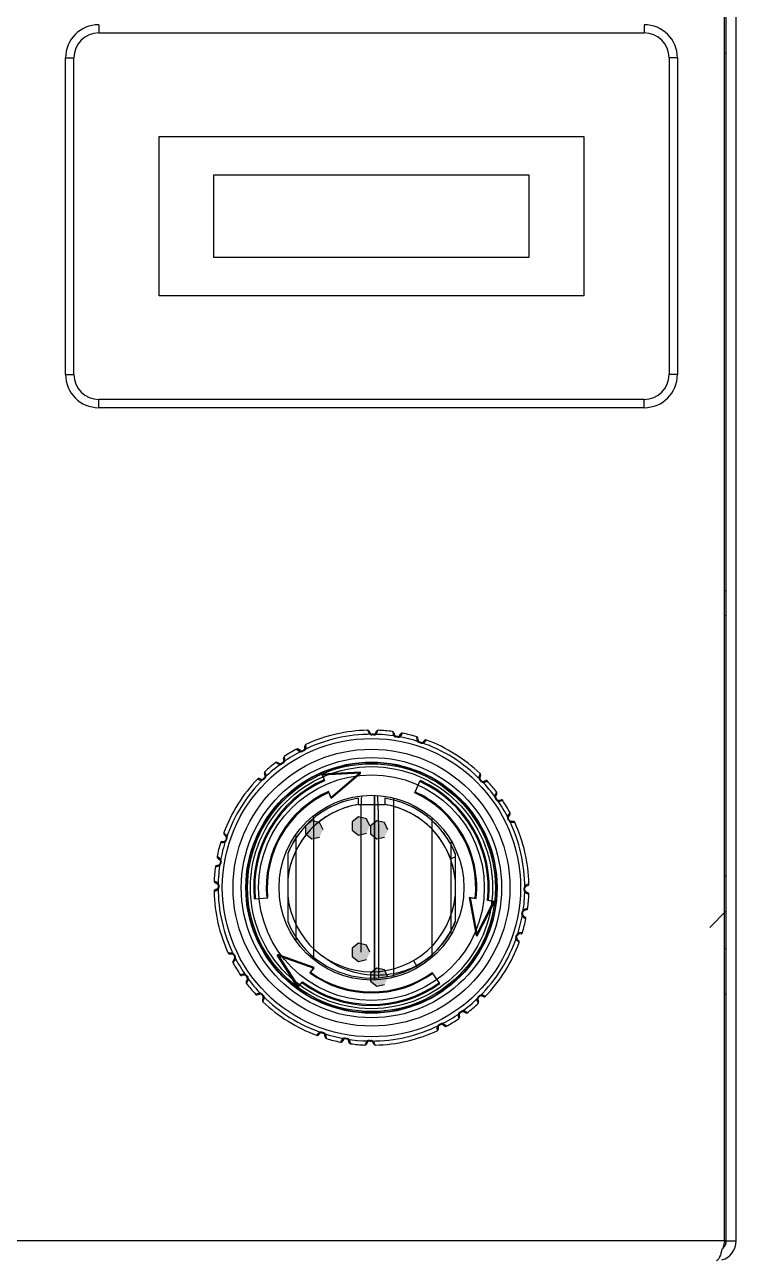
# Model space of a CAD drawing. Header units: millimetres. Extents: x 2423 to 7028, y 909 to 2460.
# Drawn here: x 5520.6 to 5606.4, y 2011.1 to 2160.2 of the extents above; entities that cross this region are included whole.
import ezdxf

# ---------------------------------------------------------------- set-up
doc = ezdxf.new("R2010")
doc.units = ezdxf.units.MM

msp = doc.modelspace()

# ---------------------------------------------------------------- hatches: boundary and pattern name
for points in [[(5562.2, 2063.53), (5561.78, 2064.4), (5560.84, 2064.62), (5560.08, 2064.01), (5560.08, 2063.04), (5560.84, 2062.44), (5561.78, 2062.65)], [(5556.55, 2063.07), (5556.13, 2063.94), (5555.19, 2064.16), (5554.43, 2063.55), (5554.43, 2062.58), (5555.19, 2061.98), (5556.13, 2062.19)], [(5564.38, 2063.07), (5563.96, 2063.94), (5563.02, 2064.16), (5562.26, 2063.55), (5562.26, 2062.58), (5563.02, 2061.98), (5563.96, 2062.19)], [(5562.2, 2048.29), (5561.78, 2049.16), (5560.84, 2049.38), (5560.08, 2048.77), (5560.08, 2047.8), (5560.84, 2047.2), (5561.78, 2047.41)], [(5564.38, 2045.29), (5563.96, 2046.16), (5563.02, 2046.38), (5562.26, 2045.77), (5562.26, 2044.8), (5563.02, 2044.2), (5563.96, 2044.41)]]:
    msp.add_hatch(color=256).paths.add_polyline_path(points)

# ---------------------------------------------------------------- linework, layer by layer
for p, q in [((5604.99, 2013.49), (5604.99, 2175.29)), ((5604.99, 2013.49), (5604.99, 2175.29)), ((5605.19, 2013.49), (5605.19, 2174.89)), ((5605.19, 2013.49), (5605.19, 2174.89)), ((5606.39, 2013.49), (5606.39, 2174.89)), ((5529.49, 2160.19), (5529.49, 2159.19)), ((5595.29, 2160.19), (5595.29, 2159.19)), ((5529.49, 2159.19), (5595.29, 2159.19)), ((5525.49, 2156.19), (5526.49, 2156.19)), ((5525.49, 2117.99), (5525.49, 2156.19)), ((5526.49, 2117.99), (5526.49, 2156.19)), ((5599.29, 2156.19), (5598.29, 2156.19)), ((5598.29, 2156.19), (5598.29, 2117.99)), ((5599.29, 2156.19), (5599.29, 2117.99)), ((5605.19, 2156.71), (5604.99, 2156.71)), ((5536.79, 2146.69), (5587.99, 2146.69)), ((5536.79, 2127.49), (5536.79, 2146.69)), ((5587.99, 2146.69), (5587.99, 2127.49)), ((5543.39, 2142.09), (5581.39, 2142.09)), ((5543.39, 2132.09), (5543.39, 2142.09)), ((5581.39, 2142.09), (5581.39, 2132.09)), ((5581.39, 2132.09), (5543.39, 2132.09)), ((5587.99, 2127.49), (5536.79, 2127.49)), ((5525.49, 2117.99), (5526.49, 2117.99)), ((5599.29, 2117.99), (5598.29, 2117.99)), ((5595.29, 2114.99), (5529.49, 2114.99)), ((5529.49, 2113.99), (5529.49, 2114.99)), ((5595.29, 2113.99), (5529.49, 2113.99)), ((5595.29, 2113.99), (5595.29, 2114.99)), ((5605.19, 2091.89), (5604.99, 2091.89)), ((5605.19, 2088.89), (5604.99, 2088.89)), ((5561.93, 2075.08), (5562.07, 2074.77)), ((5562.11, 2074.97), (5562.25, 2074.7)), ((5562.86, 2074.69), (5563, 2074.96)), ((5563.04, 2074.76), (5563.19, 2075.07)), ((5564.91, 2074.92), (5564.99, 2074.59)), ((5565.07, 2074.78), (5565.16, 2074.49)), ((5554.5, 2073.02), (5554.48, 2073.36)), ((5562.25, 2074.69), (5562.25, 2074.7)), ((5562.86, 2074.69), (5562.86, 2074.69)), ((5565.16, 2074.49), (5565.16, 2074.49)), ((5565.76, 2074.39), (5565.95, 2074.63)), ((5565.96, 2074.43), (5566.15, 2074.71)), ((5567.82, 2074.29), (5567.86, 2073.95)), ((5567.96, 2074.13), (5568.01, 2073.83)), ((5568.01, 2073.83), (5568.01, 2073.83)), ((5568.58, 2073.63), (5568.59, 2073.64)), ((5568.59, 2073.64), (5568.8, 2073.85)), ((5568.78, 2073.64), (5569.01, 2073.9)), ((5551.94, 2071.58), (5551.88, 2071.91)), ((5553.36, 2072.8), (5553.62, 2072.58)), ((5553.82, 2072.6), (5553.57, 2072.79)), ((5554.36, 2072.88), (5554.36, 2073.18)), ((5554.36, 2072.87), (5554.36, 2072.88)), ((5550.85, 2071.18), (5551.15, 2071.01)), ((5551.07, 2071.2), (5551.34, 2071.06)), ((5551.34, 2071.06), (5551.34, 2071.06)), ((5551.84, 2071.42), (5551.79, 2071.71)), ((5548.63, 2069.19), (5548.95, 2069.07)), ((5549.14, 2069.14), (5548.84, 2069.24)), ((5549.57, 2069.57), (5549.48, 2069.86)), ((5549.65, 2069.75), (5549.53, 2070.07)), ((5561.05, 2070.02), (5556.41, 2069.79)), ((5556.41, 2069.79), (5556.47, 2069.67)), ((5561.06, 2069.9), (5556.47, 2069.67)), ((5556.47, 2069.67), (5556.73, 2068.98)), ((5556.68, 2069.09), (5556.73, 2068.98)), ((5557.47, 2066.98), (5561.05, 2070.02)), ((5557.51, 2066.88), (5561.06, 2069.9)), ((5561.06, 2069.9), (5561.05, 2070.02)), ((5567.61, 2067.54), (5568.28, 2069.02)), ((5575.5, 2069.84), (5575.37, 2069.53)), ((5575.55, 2069.64), (5575.45, 2069.35)), ((5575.88, 2068.91), (5576.17, 2069)), ((5576.06, 2068.83), (5576.38, 2068.95)), ((5557.47, 2066.98), (5557.2, 2067.68)), ((5557.25, 2067.57), (5557.51, 2066.88)), ((5577.49, 2067.63), (5577.31, 2067.33)), ((5577.51, 2067.41), (5577.36, 2067.14)), ((5560.78, 2066.11), (5563.99, 2066.11)), ((5560.79, 2066.87), (5560.79, 2066.11)), ((5562.77, 2045.05), (5562.77, 2067.12)), ((5562.78, 2045.05), (5562.78, 2067.12)), ((5563.99, 2066.87), (5563.99, 2066.11)), ((5565.09, 2045.38), (5565.09, 2066.8)), ((5577.72, 2066.64), (5578.02, 2066.69)), ((5577.88, 2066.53), (5578.22, 2066.6)), ((5569.71, 2047.67), (5569.71, 2064.5)), ((5579.11, 2065.12), (5578.89, 2064.86)), ((5579.09, 2064.91), (5578.91, 2064.66)), ((5555.43, 2047.44), (5555.43, 2063.07)), ((5561.09, 2063.53), (5561.09, 2048.29)), ((5563.26, 2045.29), (5563.26, 2063.07)), ((5579.18, 2064.12), (5579.49, 2064.12)), ((5579.18, 2064.12), (5579.18, 2064.12)), ((5579.33, 2063.98), (5579.67, 2064)), ((5544.19, 2061.52), (5544.53, 2061.55)), ((5544.35, 2061.66), (5544.65, 2061.7)), ((5544.84, 2062.48), (5544.58, 2062.71)), ((5544.63, 2062.5), (5544.85, 2062.28)), ((5553.26, 2062.4), (5553.26, 2049.78)), ((5572.02, 2050.59), (5572.02, 2061.58)), ((5552.29, 2060.19), (5552.29, 2051.99)), ((5572.49, 2060.19), (5572.49, 2051.99)), ((5543.56, 2058.6), (5543.89, 2058.69)), ((5543.7, 2058.77), (5543.99, 2058.86)), ((5544.05, 2059.65), (5543.77, 2059.84)), ((5543.84, 2059.64), (5544.09, 2059.46)), ((5572.49, 2059.76), (5571.93, 2059.56)), ((5543.72, 2056.74), (5543.41, 2056.88)), ((5605.19, 2057.46), (5604.99, 2057.46)), ((5543.4, 2055.63), (5543.71, 2055.76)), ((5543.78, 2055.94), (5543.51, 2055.81)), ((5543.52, 2056.69), (5543.79, 2056.55)), ((5543.79, 2055.95), (5543.78, 2055.94)), ((5580.99, 2055.62), (5581, 2055.62)), ((5581.28, 2056.36), (5581, 2056.23)), ((5581, 2055.62), (5581.27, 2055.48)), ((5581.06, 2055.44), (5581.38, 2055.29)), ((5581.39, 2056.55), (5581.07, 2056.41)), ((5548.25, 2054.73), (5549.87, 2054.88)), ((5574.18, 2054.92), (5575.02, 2050.33)), ((5574.91, 2054.8), (5574.18, 2054.92)), ((5574.29, 2054.91), (5575.13, 2050.28)), ((5574.29, 2054.91), (5575.03, 2054.78)), ((5575.02, 2050.33), (5577.12, 2054.43)), ((5575.13, 2050.28), (5577.25, 2054.41)), ((5576.52, 2054.53), (5576.39, 2054.55)), ((5577.12, 2054.43), (5576.39, 2054.55)), ((5577.25, 2054.41), (5577.12, 2054.43)), ((5580.69, 2052.72), (5580.7, 2052.71)), ((5580.7, 2052.71), (5580.94, 2052.53)), ((5580.73, 2052.52), (5581.02, 2052.33)), ((5580.8, 2053.32), (5580.79, 2053.32)), ((5581.09, 2053.41), (5580.8, 2053.32)), ((5581.23, 2053.57), (5580.89, 2053.49)), ((5605.19, 2053.29), (5603.19, 2051.29)), ((5575.02, 2050.33), (5575.13, 2050.28)), ((5579.94, 2049.9), (5579.94, 2049.89)), ((5579.94, 2049.89), (5580.16, 2049.68)), ((5579.95, 2049.7), (5580.2, 2049.47)), ((5580.44, 2050.52), (5580.13, 2050.47)), ((5580.6, 2050.66), (5580.26, 2050.62)), ((5545.46, 2048.19), (5545.12, 2048.18)), ((5545.6, 2048.06), (5545.3, 2048.06)), ((5551, 2047.96), (5551.1, 2048.03)), ((5551, 2047.96), (5555.42, 2046.37)), ((5553.51, 2044.06), (5551, 2047.96)), ((5555.48, 2046.46), (5551.1, 2048.03)), ((5551.1, 2048.03), (5553.59, 2044.17)), ((5605.19, 2048.71), (5604.99, 2048.71)), ((5545.68, 2047.05), (5545.9, 2047.32)), ((5545.88, 2047.51), (5545.69, 2047.27)), ((5555.02, 2045.89), (5555.48, 2046.46)), ((5567.47, 2047.3), (5567.84, 2046.65)), ((5546.9, 2045.64), (5546.57, 2045.57)), ((5547.06, 2045.53), (5546.77, 2045.48)), ((5547.42, 2045.03), (5547.28, 2044.76)), ((5547.42, 2045.04), (5547.42, 2045.03)), ((5555.42, 2046.37), (5554.95, 2045.8)), ((5554.95, 2045.8), (5555.02, 2045.89)), ((5570.64, 2044.52), (5569.7, 2045.84)), ((5547.3, 2044.55), (5547.47, 2044.84)), ((5553.59, 2044.17), (5553.51, 2044.06)), ((5553.59, 2044.17), (5554.06, 2044.74)), ((5553.99, 2044.63), (5554.06, 2044.74)), ((5548.73, 2043.34), (5548.41, 2043.22)), ((5548.62, 2043.17), (5548.91, 2043.26)), ((5549.34, 2042.83), (5549.24, 2042.54)), ((5549.29, 2042.33), (5549.41, 2042.65)), ((5575.13, 2042.42), (5575.25, 2042.1)), ((5575.22, 2042.6), (5575.31, 2042.31)), ((5575.94, 2042.93), (5575.65, 2043.03)), ((5576.15, 2042.98), (5575.83, 2043.11)), ((5604.99, 2043.29), (5605.19, 2043.29)), ((5572.84, 2040.6), (5572.91, 2040.26)), ((5572.95, 2040.76), (5573, 2040.46)), ((5573.45, 2041.11), (5573.44, 2041.12)), ((5573.72, 2040.97), (5573.45, 2041.11)), ((5573.93, 2040.99), (5573.64, 2041.17)), ((5570.29, 2039.15), (5570.3, 2038.81)), ((5570.42, 2039.3), (5570.42, 2038.99)), ((5571.21, 2039.39), (5570.97, 2039.57)), ((5571.43, 2039.37), (5571.16, 2039.59)), ((5556, 2038.53), (5555.77, 2038.28)), ((5556.2, 2038.54), (5555.98, 2038.32)), ((5556.2, 2038.54), (5556.2, 2038.54)), ((5556.78, 2038.34), (5556.78, 2038.35)), ((5556.82, 2038.04), (5556.78, 2038.34)), ((5556.96, 2037.88), (5556.93, 2038.22)), ((5558.83, 2037.75), (5558.64, 2037.46)), ((5559.02, 2037.78), (5558.84, 2037.54)), ((5559.02, 2037.78), (5559.02, 2037.79)), ((5559.23, 2037.94), (5559.21, 2037.86)), ((5559.48, 2037.9), (5559.46, 2037.82)), ((5559.62, 2037.68), (5559.62, 2037.69)), ((5559.71, 2037.39), (5559.62, 2037.68)), ((5559.88, 2037.25), (5559.79, 2037.59)), ((5561.74, 2037.42), (5561.6, 2037.1)), ((5561.92, 2037.48), (5561.79, 2037.21)), ((5561.92, 2037.48), (5561.93, 2037.49)), ((5562.54, 2037.48), (5562.53, 2037.48)), ((5562.67, 2037.2), (5562.54, 2037.48)), ((5562.85, 2037.09), (5562.72, 2037.41)), ((5604.99, 2013.49), (5162.79, 2013.49)), ((5605.19, 2013.49), (5604.99, 2013.49)), ((5605.19, 2013.49), (5606.39, 2013.49))]:
    msp.add_line(p, q)
for points in [[(5562.11, 2074.97), (5562.04, 2075.05), (5561.93, 2075.08)], [(5563.19, 2075.07), (5563.08, 2075.04), (5563, 2074.96)], [(5565.07, 2074.78), (5565.01, 2074.87), (5564.91, 2074.92)], [(5554.48, 2073.36), (5554.4, 2073.29), (5554.36, 2073.18)], [(5566.15, 2074.71), (5566.03, 2074.7), (5565.95, 2074.63)], [(5567.96, 2074.13), (5567.92, 2074.23), (5567.82, 2074.29)], [(5569.01, 2073.9), (5568.9, 2073.9), (5568.8, 2073.85)], [(5553.57, 2072.79), (5553.47, 2072.82), (5553.36, 2072.8)], [(5551.07, 2071.2), (5550.96, 2071.22), (5550.85, 2071.18)], [(5548.84, 2069.24), (5548.73, 2069.25), (5548.63, 2069.19)], [(5577.51, 2067.41), (5577.53, 2067.52), (5577.49, 2067.63)], [(5562.2, 2063.53), (5561.78, 2064.4), (5560.84, 2064.62), (5560.08, 2064.01), (5560.08, 2063.04), (5560.84, 2062.44), (5561.78, 2062.65)], [(5579.09, 2064.91), (5579.13, 2065.01), (5579.11, 2065.12)], [(5556.55, 2063.07), (5556.13, 2063.94), (5555.19, 2064.16), (5554.43, 2063.55), (5554.43, 2062.58), (5555.19, 2061.98), (5556.13, 2062.19)], [(5564.38, 2063.07), (5563.96, 2063.94), (5563.02, 2064.16), (5562.26, 2063.55), (5562.26, 2062.58), (5563.02, 2061.98), (5563.96, 2062.19)], [(5579.67, 2064), (5579.59, 2064.08), (5579.49, 2064.12)], [(5544.58, 2062.71), (5544.58, 2062.6), (5544.63, 2062.5)], [(5543.77, 2059.84), (5543.78, 2059.73), (5543.84, 2059.64)], [(5543.41, 2056.88), (5543.44, 2056.77), (5543.52, 2056.69)], [(5543.51, 2055.81), (5543.43, 2055.73), (5543.4, 2055.63)], [(5581.38, 2055.29), (5581.35, 2055.4), (5581.27, 2055.48)], [(5581.02, 2052.33), (5581.01, 2052.45), (5580.94, 2052.53)], [(5581.09, 2053.41), (5581.18, 2053.47), (5581.23, 2053.57)], [(5580.2, 2049.47), (5580.21, 2049.58), (5580.16, 2049.68)], [(5580.44, 2050.52), (5580.54, 2050.56), (5580.6, 2050.66)], [(5562.2, 2048.29), (5561.78, 2049.16), (5560.84, 2049.38), (5560.08, 2048.77), (5560.08, 2047.8), (5560.84, 2047.2), (5561.78, 2047.41)], [(5545.69, 2047.27), (5545.65, 2047.16), (5545.68, 2047.05)], [(5564.38, 2045.29), (5563.96, 2046.16), (5563.02, 2046.38), (5562.26, 2045.77), (5562.26, 2044.8), (5563.02, 2044.2), (5563.96, 2044.41)], [(5547.28, 2044.76), (5547.26, 2044.65), (5547.3, 2044.55)], [(5548.41, 2043.22), (5548.5, 2043.17), (5548.62, 2043.17)], [(5549.24, 2042.54), (5549.23, 2042.43), (5549.29, 2042.33)], [(5575.25, 2042.1), (5575.31, 2042.2), (5575.31, 2042.31)], [(5575.94, 2042.93), (5576.05, 2042.93), (5576.15, 2042.98)], [(5573.72, 2040.97), (5573.83, 2040.95), (5573.93, 2040.99)], [(5571.21, 2039.39), (5571.32, 2039.35), (5571.43, 2039.37)], [(5555.77, 2038.28), (5555.88, 2038.27), (5555.98, 2038.32)], [(5556.82, 2038.04), (5556.87, 2037.94), (5556.96, 2037.88)], [(5558.64, 2037.46), (5558.75, 2037.47), (5558.84, 2037.54)], [(5559.71, 2037.39), (5559.77, 2037.3), (5559.88, 2037.25)], [(5561.6, 2037.1), (5561.71, 2037.13), (5561.79, 2037.21)], [(5562.67, 2037.2), (5562.75, 2037.12), (5562.85, 2037.09)]]:
    msp.add_lwpolyline(points)
for radius in [17.99, 16.7, 15.7, 15.15, 15.1, 14.95, 14.6, 13.61, 11.15]:
    msp.add_circle((5562.39, 2056.09), radius)
for centre, radius, start, end in [((5529.49, 2156.19), 4, 90, 180), ((5595.29, 2156.19), 4, 0, 90), ((5529.49, 2156.19), 3, 90, 180), ((5595.29, 2156.19), 3, 0, 90), ((5529.49, 2117.99), 4, 180, 270), ((5529.49, 2117.99), 3, 180, 270), ((5595.29, 2117.99), 4, 270, 0), ((5595.29, 2117.99), 3, 270, 0), ((5562.39, 2056.09), 19, 91.3935, 114.6065), ((5561.94, 2074.88), 0.2, 26.291, 91.3935), ((5563.18, 2074.87), 0.2, 87.6065, 152.709), ((5562.39, 2056.09), 19, 82.3935, 87.6065), ((5564.88, 2074.72), 0.2, 17.291, 82.3935), ((5562.39, 2056.09), 18.5, 89.8909, 116.1091), ((5554.56, 2073.18), 0.2, 114.6065, 179.709), ((5562.43, 2074.79), 0.2, 206.291, 269.8907), ((5562.39, 2056.09), 18.5, 89.1091, 89.8909), ((5562.39, 2056.09), 18.42, 89.1091, 89.8909), ((5562.68, 2074.78), 0.2, 269.1086, 332.709), ((5562.39, 2056.09), 18.5, 80.8909, 89.1091), ((5565.35, 2074.55), 0.2, 197.291, 260.8909), ((5562.39, 2056.09), 18.42, 80.1091, 80.8909), ((5562.39, 2056.09), 18.5, 80.1091, 80.8909), ((5565.6, 2074.51), 0.2, 260.1036, 323.709), ((5562.39, 2056.09), 18.5, 71.8909, 80.1091), ((5566.11, 2074.52), 0.2, 78.6065, 143.709), ((5562.39, 2056.09), 19, 73.3935, 78.6065), ((5567.77, 2074.1), 0.2, 8.291, 73.3935), ((5568.21, 2073.86), 0.2, 188.291, 251.8907), ((5562.39, 2056.09), 18.42, 71.1091, 71.8909), ((5562.39, 2056.09), 18.5, 71.1091, 71.8909), ((5568.45, 2073.78), 0.2, 251.1086, 314.709), ((5562.39, 2056.09), 18.5, 44.8909, 71.1091), ((5568.94, 2073.71), 0.2, 69.6065, 134.709), ((5562.39, 2056.09), 19, 46.3935, 69.6065), ((5562.39, 2056.09), 18.5, 116.8909, 125.1092), ((5551.99, 2071.74), 0.2, 123.6065, 188.709), ((5562.39, 2056.09), 19, 118.3935, 123.6065), ((5553.45, 2072.63), 0.2, 53.291, 118.3935), ((5553.93, 2072.77), 0.2, 233.291, 296.8909), ((5562.39, 2056.09), 18.5, 116.1091, 116.8909), ((5562.39, 2056.09), 18.42, 116.1091, 116.8909), ((5554.16, 2072.88), 0.2, 296.1087, 359.709), ((5562.39, 2056.09), 18.5, 125.8909, 134.1091), ((5562.39, 2056.09), 19, 127.3935, 132.6065), ((5550.98, 2071.02), 0.2, 62.291, 127.3935), ((5551.43, 2071.24), 0.2, 242.291, 305.8907), ((5562.39, 2056.09), 18.5, 125.1092, 125.8909), ((5562.39, 2056.09), 18.42, 125.1091, 125.8909), ((5551.64, 2071.38), 0.2, 305.1085, 8.709), ((5562.39, 2056.09), 19, 136.3935, 159.6065), ((5562.39, 2056.09), 18.5, 134.8909, 161.1091), ((5562.39, 2056.09), 14.21, 113.7276, 185.5), ((5562.39, 2056.09), 14.08, 113.7276, 185.5), ((5548.78, 2069.05), 0.2, 71.291, 136.3935), ((5549.19, 2069.34), 0.2, 251.291, 314.8907), ((5562.39, 2056.09), 18.5, 134.1091, 134.8909), ((5562.39, 2056.09), 18.42, 134.1091, 134.8909), ((5549.67, 2069.92), 0.2, 132.6065, 197.709), ((5549.38, 2069.51), 0.2, 314.1085, 17.709), ((5562.39, 2056.09), 14.08, 353.7276, 65.5), ((5562.39, 2056.09), 14.21, 353.7276, 65.5), ((5575.64, 2069.28), 0.2, 161.291, 224.8909), ((5562.39, 2056.09), 18.42, 44.1091, 44.8909), ((5575.36, 2069.7), 0.2, 341.291, 46.3935), ((5562.39, 2056.09), 18.5, 44.1092, 44.8909), ((5562.39, 2056.09), 18.5, 35.8909, 44.1092), ((5575.82, 2069.1), 0.2, 224.1085, 287.709), ((5576.23, 2068.81), 0.2, 42.6065, 107.709), ((5562.39, 2056.09), 19, 37.3935, 42.6065), ((5562.39, 2056.09), 12.7, 114.1116, 185.5), ((5562.39, 2056.09), 12.58, 114.1116, 185.5), ((5562.39, 2056.09), 12.58, 354.1117, 65.5), ((5562.39, 2056.09), 12.7, 35.5, 65.5), ((5577.33, 2067.5), 0.2, 332.291, 37.3935), ((5562.39, 2056.09), 10.9, 98.4384, 157.9133), ((5562.39, 2056.09), 10.9, 98.4365, 157.915), ((5562.39, 2056.09), 10.9, 98.4352, 157.9177), ((5562.39, 2056.09), 10.9, 98.4344, 157.9182), ((5562.39, 2056.09), 10.15, 99.0724, 174.3106), ((5562.39, 2056.09), 10.9, 22.0865, 81.56), ((5562.39, 2056.09), 10.9, 22.0836, 81.5625), ((5562.39, 2056.09), 10.9, 22.0834, 81.5644), ((5562.39, 2056.09), 10.9, 22.082, 81.5656), ((5562.39, 2056.09), 10.15, 5.6894, 80.9289), ((5562.39, 2056.09), 18.42, 35.1091, 35.8909), ((5577.54, 2067.05), 0.2, 152.291, 215.8907), ((5562.39, 2056.09), 18.5, 35.1091, 35.8909), ((5562.39, 2056.09), 18.5, 26.8909, 35.1091), ((5577.69, 2066.84), 0.2, 215.1091, 278.709), ((5578.05, 2066.49), 0.2, 33.6065, 98.709), ((5562.39, 2056.09), 19, 28.3935, 33.6065), ((5475.7, 2063.09), 79.73, 359.9816, 1.1727), ((5562.39, 2056.09), 18.42, 26.1091, 26.8909), ((5579.07, 2064.54), 0.2, 143.291, 206.8907), ((5562.39, 2056.09), 18.5, 26.1092, 26.8909), ((5578.93, 2065.03), 0.2, 323.291, 28.3935), ((5562.39, 2056.09), 12.7, 354.1117, 35.5), ((5562.39, 2056.09), 18.5, 359.8909, 26.1092), ((5579.18, 2064.32), 0.2, 206.1087, 269.709), ((5579.49, 2063.92), 0.2, 24.6065, 89.709), ((5562.39, 2056.09), 19, 1.3935, 24.6065), ((5562.39, 2056.09), 19, 163.3935, 168.6065), ((5562.39, 2056.09), 18.5, 161.8909, 170.1092), ((5544.38, 2061.46), 0.2, 98.291, 163.3935), ((5544.77, 2062.64), 0.2, 159.6065, 224.709), ((5544.62, 2061.9), 0.2, 278.291, 341.8907), ((5562.39, 2056.09), 18.5, 161.1091, 161.8909), ((5544.7, 2062.14), 0.2, 341.1086, 44.709), ((5562.39, 2056.09), 18.42, 161.1091, 161.8909), ((5562.39, 2056.09), 19, 172.3935, 177.6065), ((5543.76, 2058.58), 0.2, 107.291, 172.3935), ((5543.96, 2059.8), 0.2, 168.6065, 233.709), ((5562.39, 2056.09), 18.5, 170.8909, 179.1092), ((5543.93, 2059.05), 0.2, 287.291, 350.8909), ((5543.97, 2059.3), 0.2, 350.1084, 53.709), ((5562.39, 2056.09), 18.5, 170.1092, 170.8909), ((5562.39, 2056.09), 18.42, 170.1091, 170.8909), ((5543.61, 2056.87), 0.2, 177.6065, 242.709), ((5543.6, 2055.63), 0.2, 116.291, 181.3935), ((5562.39, 2056.09), 19, 181.3935, 204.6065), ((5543.69, 2056.12), 0.2, 296.291, 359.8909), ((5543.69, 2056.38), 0.2, 359.1086, 62.709), ((5562.39, 2056.09), 18.5, 179.1092, 179.8909), ((5562.39, 2056.09), 18.5, 179.8909, 206.1091), ((5562.39, 2056.09), 18.42, 179.1091, 179.8909), ((5562.39, 2056.09), 18.5, 350.8909, 359.1091), ((5562.39, 2056.09), 18.42, 359.1091, 359.8909), ((5581.09, 2056.05), 0.2, 116.291, 179.8907), ((5562.39, 2056.09), 18.5, 359.1091, 359.8909), ((5581.09, 2055.8), 0.2, 179.1086, 242.709), ((5581.18, 2055.3), 0.2, 357.6065, 62.709), ((5581.19, 2056.54), 0.2, 296.291, 1.3935), ((5562.39, 2056.09), 10.15, 185.6894, 354.3106), ((5562.39, 2056.09), 19, 352.3935, 357.6065), ((5562.39, 2056.09), 18.5, 341.8909, 350.1092), ((5562.39, 2056.09), 18.42, 350.1091, 350.8909), ((5580.81, 2052.87), 0.2, 170.1036, 233.709), ((5562.39, 2056.09), 18.5, 350.1092, 350.8909), ((5580.86, 2053.13), 0.2, 107.291, 170.8907), ((5580.82, 2052.37), 0.2, 348.6065, 53.709), ((5581.03, 2053.6), 0.2, 287.291, 352.3935), ((5562.39, 2056.09), 10.9, 202.0871, 337.9129), ((5562.39, 2056.09), 19, 343.3935, 348.6065), ((5562.39, 2056.09), 18.5, 314.8909, 341.1091), ((5562.39, 2056.09), 19, 316.3935, 339.6065), ((5562.39, 2056.09), 18.42, 341.1091, 341.8909), ((5580.09, 2050.03), 0.2, 161.1086, 224.709), ((5562.39, 2056.09), 18.5, 341.1091, 341.8909), ((5580.17, 2050.27), 0.2, 98.291, 161.8907), ((5580.01, 2049.54), 0.2, 339.6065, 44.709), ((5580.41, 2050.71), 0.2, 278.291, 343.3935), ((5545.3, 2048.26), 0.2, 204.6065, 269.709), ((5545.6, 2047.86), 0.2, 26.1087, 89.709), ((5562.39, 2056.09), 18.5, 206.1091, 206.8909), ((5562.39, 2056.09), 18.42, 206.1091, 206.8909), ((5545.85, 2047.15), 0.2, 143.291, 208.3935), ((5562.39, 2056.09), 19, 208.3935, 213.6065), ((5545.71, 2047.63), 0.2, 323.291, 26.8909), ((5562.39, 2056.09), 18.5, 206.8909, 215.1091), ((5546.73, 2045.68), 0.2, 213.6065, 278.709), ((5547.09, 2045.33), 0.2, 35.1091, 98.709), ((5562.39, 2056.09), 18.5, 215.1091, 215.8909), ((5562.39, 2056.09), 18.42, 215.1091, 215.8909), ((5547.24, 2045.12), 0.2, 332.291, 35.8907), ((5562.39, 2056.09), 18.5, 215.8909, 224.1091), ((5562.39, 2056.09), 12.7, 234.1116, 305.5), ((5562.39, 2056.09), 12.58, 234.1116, 305.5), ((5547.46, 2044.67), 0.2, 152.291, 217.3935), ((5562.39, 2056.09), 19, 217.3935, 222.6065), ((5562.39, 2056.09), 14.21, 233.7276, 305.5), ((5562.39, 2056.09), 14.08, 233.7276, 305.5), ((5548.56, 2043.36), 0.2, 222.6065, 287.709), ((5548.97, 2043.07), 0.2, 44.1043, 107.709), ((5562.39, 2056.09), 18.5, 224.1091, 224.8909), ((5562.39, 2056.09), 18.42, 224.1091, 224.8909), ((5549.43, 2042.47), 0.2, 161.291, 226.3935), ((5549.14, 2042.89), 0.2, 341.291, 44.8907), ((5562.39, 2056.09), 18.5, 224.8909, 251.1091), ((5562.39, 2056.09), 19, 226.3935, 249.6065), ((5562.39, 2056.09), 18.5, 305.8909, 314.1091), ((5562.39, 2056.09), 19, 307.3935, 312.6065), ((5575.41, 2042.66), 0.2, 134.1041, 197.709), ((5562.39, 2056.09), 18.42, 314.1091, 314.8909), ((5575.12, 2042.25), 0.2, 312.6065, 17.709), ((5562.39, 2056.09), 18.5, 314.1091, 314.8909), ((5575.59, 2042.84), 0.2, 71.291, 134.8907), ((5576.01, 2043.12), 0.2, 251.291, 316.3935), ((5562.39, 2056.09), 18.5, 296.8909, 305.1092), ((5573.15, 2040.79), 0.2, 125.1044, 188.709), ((5562.39, 2056.09), 18.42, 305.1091, 305.8909), ((5562.39, 2056.09), 18.5, 305.1092, 305.8909), ((5573.36, 2040.94), 0.2, 62.291, 125.8907), ((5573.81, 2041.15), 0.2, 242.291, 307.3935), ((5562.39, 2056.09), 18.5, 269.8909, 296.1091), ((5570.22, 2038.99), 0.2, 294.6065, 359.709), ((5570.62, 2039.3), 0.2, 116.1087, 179.709), ((5562.39, 2056.09), 18.42, 296.1091, 296.8909), ((5562.39, 2056.09), 18.5, 296.1091, 296.8909), ((5570.85, 2039.41), 0.2, 53.291, 116.8909), ((5571.33, 2039.55), 0.2, 233.291, 298.3935), ((5562.39, 2056.09), 19, 298.3935, 303.6065), ((5572.8, 2040.43), 0.2, 303.6065, 8.709), ((5555.84, 2038.47), 0.2, 249.6065, 314.709), ((5556.34, 2038.39), 0.2, 71.1086, 134.709), ((5562.39, 2056.09), 18.5, 251.1091, 251.8909), ((5562.39, 2056.09), 18.42, 251.1091, 251.8909), ((5556.58, 2038.31), 0.2, 8.291, 71.8907), ((5562.39, 2056.09), 18.5, 251.8909, 269.1092), ((5557.02, 2038.07), 0.2, 188.291, 253.3935), ((5562.39, 2056.09), 19, 253.3935, 258.6065), ((5558.68, 2037.66), 0.2, 258.6065, 323.709), ((5559.18, 2037.67), 0.2, 80.1036, 143.709), ((5562.39, 2056.09), 18.42, 260.1091, 260.8909), ((5559.43, 2037.62), 0.2, 17.291, 80.8907), ((5562.1, 2037.39), 0.2, 89.105, 152.709), ((5562.39, 2056.09), 18.42, 269.1091, 269.8909), ((5562.39, 2056.09), 18.5, 269.1092, 269.8909), ((5562.36, 2037.39), 0.2, 26.291, 89.8907), ((5562.39, 2056.09), 19, 271.3935, 294.6065), ((5559.9, 2037.45), 0.2, 197.291, 262.3935), ((5562.39, 2056.09), 19, 262.3935, 267.6065), ((5561.61, 2037.3), 0.2, 267.6065, 332.709), ((5562.85, 2037.29), 0.2, 206.291, 271.3935), ((5594.41, 2015.42), 10.72, 341.5589, 343.0102), ((5588.8, 2017.13), 16.58, 343.0035, 344.054), ((5603.99, 2013.49), 2.4, 286.3277, 0), ((5603.99, 2013.49), 1.2, 310.5281, 0)]:
    msp.add_arc(centre, radius, start, end)
for points, knots in [([(5562.07, 2074.77), (5562.08, 2074.72), (5562.14, 2074.64), (5562.27, 2074.54), (5562.37, 2074.51), (5562.43, 2074.51)], [0, 0, 0, 0, 0.311182, 0.652878, 1, 1, 1, 1]), ([(5562.07, 2074.77), (5562.09, 2074.77), (5562.15, 2074.77), (5562.23, 2074.74), (5562.25, 2074.7)], [0, 0, 0, 0, 0.27788, 1, 1, 1, 1]), ([(5563.04, 2074.76), (5563.03, 2074.76), (5562.96, 2074.77), (5562.88, 2074.74), (5562.86, 2074.69)], [0, 0, 0, 0, 0.27788, 1, 1, 1, 1]), ([(5562.68, 2074.51), (5562.73, 2074.51), (5562.84, 2074.53), (5562.97, 2074.63), (5563.03, 2074.71), (5563.04, 2074.76)], [0, 0, 0, 0, 0.348762, 0.69023, 1, 1, 1, 1]), ([(5564.99, 2074.59), (5565, 2074.54), (5565.05, 2074.45), (5565.15, 2074.33), (5565.26, 2074.29), (5565.31, 2074.28)], [0, 0, 0, 0, 0.311181, 0.652877, 1, 1, 1, 1]), ([(5564.99, 2074.59), (5565.01, 2074.59), (5565.08, 2074.58), (5565.15, 2074.54), (5565.16, 2074.49)], [0, 0, 0, 0, 0.27788, 1, 1, 1, 1]), ([(5565.56, 2074.24), (5565.61, 2074.23), (5565.72, 2074.23), (5565.86, 2074.31), (5565.93, 2074.39), (5565.96, 2074.43)], [0, 0, 0, 0, 0.348763, 0.690231, 1, 1, 1, 1]), ([(5565.96, 2074.43), (5565.94, 2074.43), (5565.88, 2074.45), (5565.79, 2074.43), (5565.77, 2074.39)], [0, 0, 0, 0, 0.27788, 1, 1, 1, 1]), ([(5567.86, 2073.95), (5567.86, 2073.91), (5567.89, 2073.81), (5567.97, 2073.67), (5568.07, 2073.62), (5568.12, 2073.6)], [0, 0, 0, 0, 0.311182, 0.652879, 1, 1, 1, 1]), ([(5567.86, 2073.95), (5567.87, 2073.95), (5567.94, 2073.93), (5568, 2073.88), (5568.01, 2073.83)], [0, 0, 0, 0, 0.27788, 1, 1, 1, 1]), ([(5568.36, 2073.52), (5568.41, 2073.5), (5568.52, 2073.49), (5568.67, 2073.54), (5568.75, 2073.61), (5568.78, 2073.64)], [0, 0, 0, 0, 0.348762, 0.69023, 1, 1, 1, 1]), ([(5568.78, 2073.64), (5568.77, 2073.65), (5568.7, 2073.68), (5568.62, 2073.67), (5568.59, 2073.64)], [0, 0, 0, 0, 0.27788, 1, 1, 1, 1]), ([(5553.62, 2072.58), (5553.64, 2072.6), (5553.69, 2072.63), (5553.78, 2072.63), (5553.82, 2072.6)], [0, 0, 0, 0, 0.27788, 1, 1, 1, 1]), ([(5553.62, 2072.58), (5553.66, 2072.55), (5553.75, 2072.5), (5553.9, 2072.47), (5554.01, 2072.5), (5554.06, 2072.52)], [0, 0, 0, 0, 0.31073, 0.652372, 1, 1, 1, 1]), ([(5554.29, 2072.63), (5554.33, 2072.66), (5554.42, 2072.72), (5554.49, 2072.87), (5554.5, 2072.97), (5554.5, 2073.02)], [0, 0, 0, 0, 0.348762, 0.69023, 1, 1, 1, 1]), ([(5554.5, 2073.02), (5554.48, 2073.02), (5554.42, 2072.99), (5554.36, 2072.93), (5554.36, 2072.88)], [0, 0, 0, 0, 0.27788, 1, 1, 1, 1]), ([(5551.15, 2071.01), (5551.16, 2071.02), (5551.21, 2071.06), (5551.29, 2071.08), (5551.34, 2071.06)], [0, 0, 0, 0, 0.27788, 1, 1, 1, 1]), ([(5551.15, 2071.01), (5551.19, 2070.98), (5551.29, 2070.95), (5551.45, 2070.94), (5551.55, 2070.98), (5551.59, 2071.01)], [0, 0, 0, 0, 0.311182, 0.652878, 1, 1, 1, 1]), ([(5551.8, 2071.16), (5551.84, 2071.19), (5551.92, 2071.27), (5551.96, 2071.43), (5551.96, 2071.53), (5551.94, 2071.58)], [0, 0, 0, 0, 0.348762, 0.69023, 1, 1, 1, 1]), ([(5548.95, 2069.07), (5548.96, 2069.08), (5549.01, 2069.13), (5549.08, 2069.16), (5549.13, 2069.15)], [0, 0, 0, 0, 0.27788, 1, 1, 1, 1]), ([(5549.39, 2069.14), (5549.35, 2069.1), (5549.26, 2069.04), (5549.1, 2069.02), (5549, 2069.05), (5548.95, 2069.07)], [0, 0, 0, 0, 0.344344, 0.686807, 1, 1, 1, 1]), ([(5549.57, 2069.32), (5549.61, 2069.35), (5549.67, 2069.45), (5549.69, 2069.61), (5549.67, 2069.71), (5549.65, 2069.75)], [0, 0, 0, 0, 0.348757, 0.690227, 1, 1, 1, 1]), ([(5556.41, 2069.79), (5556.44, 2069.71), (5556.49, 2069.55), (5556.6, 2069.33), (5556.65, 2069.17), (5556.68, 2069.09)], [0, 0, 0, 0, 0.333245, 0.665785, 1, 1, 1, 1]), ([(5575.37, 2069.53), (5575.35, 2069.48), (5575.33, 2069.38), (5575.35, 2069.22), (5575.41, 2069.13), (5575.44, 2069.09)], [0, 0, 0, 0, 0.311182, 0.652878, 1, 1, 1, 1]), ([(5575.62, 2068.91), (5575.66, 2068.87), (5575.75, 2068.81), (5575.91, 2068.79), (5576.01, 2068.81), (5576.06, 2068.83)], [0, 0, 0, 0, 0.348762, 0.69023, 1, 1, 1, 1]), ([(5577.31, 2067.33), (5577.29, 2067.29), (5577.25, 2067.19), (5577.24, 2067.03), (5577.29, 2066.93), (5577.32, 2066.89)], [0, 0, 0, 0, 0.311182, 0.652878, 1, 1, 1, 1]), ([(5577.37, 2067.14), (5577.37, 2067.16), (5577.39, 2067.22), (5577.35, 2067.3), (5577.31, 2067.33)], [0, 0, 0, 0, 0.224118, 1, 1, 1, 1]), ([(5560.79, 2066.87), (5559.86, 2066.73), (5558.03, 2066.21), (5555.58, 2064.75), (5553.58, 2062.71), (5552.65, 2061.06), (5552.29, 2060.19)], [0, 0, 0, 0, 0.250176, 0.500224, 0.750121, 1, 1, 1, 1]), ([(5560.79, 2066.11), (5559.92, 2065.97), (5558.2, 2065.46), (5555.91, 2064.05), (5554.06, 2062.09), (5552.79, 2059.72), (5552.38, 2057.97), (5552.29, 2057.09)], [0, 0, 0, 0, 0.200076, 0.40006, 0.600049, 0.800039, 1, 1, 1, 1]), ([(5572.49, 2060.19), (5572.14, 2061.06), (5571.2, 2062.72), (5569.2, 2064.75), (5566.75, 2066.21), (5564.92, 2066.73), (5563.99, 2066.87)], [0, 0, 0, 0, 0.250292, 0.500309, 0.750141, 1, 1, 1, 1]), ([(5572.49, 2057.09), (5572.4, 2057.98), (5571.99, 2059.72), (5570.72, 2062.09), (5568.88, 2064.05), (5566.59, 2065.46), (5564.87, 2065.97), (5563.99, 2066.11)], [0, 0, 0, 0, 0.20004, 0.400023, 0.600012, 0.800003, 1, 1, 1, 1]), ([(5577.46, 2066.68), (5577.5, 2066.64), (5577.58, 2066.56), (5577.73, 2066.52), (5577.83, 2066.52), (5577.88, 2066.53)], [0, 0, 0, 0, 0.345804, 0.687739, 1, 1, 1, 1]), ([(5578.89, 2064.86), (5578.86, 2064.82), (5578.81, 2064.73), (5578.77, 2064.58), (5578.8, 2064.47), (5578.82, 2064.42)], [0, 0, 0, 0, 0.311182, 0.652878, 1, 1, 1, 1]), ([(5578.89, 2064.86), (5578.9, 2064.84), (5578.93, 2064.79), (5578.94, 2064.7), (5578.91, 2064.66)], [0, 0, 0, 0, 0.27788, 1, 1, 1, 1]), ([(5578.94, 2064.19), (5578.96, 2064.15), (5579.03, 2064.06), (5579.17, 2063.99), (5579.28, 2063.98), (5579.33, 2063.98)], [0, 0, 0, 0, 0.348762, 0.69023, 1, 1, 1, 1]), ([(5579.33, 2063.98), (5579.32, 2064), (5579.29, 2064.06), (5579.23, 2064.12), (5579.18, 2064.12)], [0, 0, 0, 0, 0.27788, 1, 1, 1, 1]), ([(5544.53, 2061.55), (5544.57, 2061.55), (5544.67, 2061.58), (5544.81, 2061.67), (5544.86, 2061.76), (5544.88, 2061.81)], [0, 0, 0, 0, 0.311182, 0.652879, 1, 1, 1, 1]), ([(5544.84, 2062.28), (5544.83, 2062.29), (5544.8, 2062.35), (5544.81, 2062.43), (5544.84, 2062.48)], [0, 0, 0, 0, 0.224117, 1, 1, 1, 1]), ([(5544.96, 2062.05), (5544.98, 2062.1), (5544.99, 2062.21), (5544.94, 2062.36), (5544.87, 2062.45), (5544.84, 2062.48)], [0, 0, 0, 0, 0.348762, 0.69023, 1, 1, 1, 1]), ([(5543.89, 2058.69), (5543.94, 2058.7), (5544.03, 2058.74), (5544.15, 2058.85), (5544.19, 2058.95), (5544.2, 2059)], [0, 0, 0, 0, 0.311181, 0.652877, 1, 1, 1, 1]), ([(5544.09, 2059.46), (5544.08, 2059.47), (5544.03, 2059.52), (5544.03, 2059.6), (5544.05, 2059.65)], [0, 0, 0, 0, 0.224117, 1, 1, 1, 1]), ([(5544.24, 2059.25), (5544.25, 2059.31), (5544.25, 2059.42), (5544.17, 2059.56), (5544.09, 2059.63), (5544.05, 2059.65)], [0, 0, 0, 0, 0.348763, 0.690231, 1, 1, 1, 1]), ([(5543.79, 2056.56), (5543.77, 2056.56), (5543.72, 2056.61), (5543.71, 2056.69), (5543.72, 2056.74)], [0, 0, 0, 0, 0.224117, 1, 1, 1, 1]), ([(5543.71, 2055.76), (5543.76, 2055.78), (5543.84, 2055.84), (5543.94, 2055.96), (5543.97, 2056.07), (5543.97, 2056.12)], [0, 0, 0, 0, 0.311182, 0.652878, 1, 1, 1, 1]), ([(5543.71, 2055.76), (5543.71, 2055.78), (5543.71, 2055.85), (5543.74, 2055.92), (5543.78, 2055.94)], [0, 0, 0, 0, 0.27788, 1, 1, 1, 1]), ([(5543.97, 2056.37), (5543.97, 2056.43), (5543.95, 2056.54), (5543.85, 2056.66), (5543.77, 2056.72), (5543.72, 2056.74)], [0, 0, 0, 0, 0.348762, 0.69023, 1, 1, 1, 1]), ([(5580.81, 2055.8), (5580.81, 2055.75), (5580.84, 2055.64), (5580.93, 2055.51), (5581.02, 2055.45), (5581.06, 2055.44)], [0, 0, 0, 0, 0.348762, 0.69023, 1, 1, 1, 1]), ([(5581.07, 2056.41), (5581.03, 2056.39), (5580.94, 2056.34), (5580.84, 2056.21), (5580.82, 2056.11), (5580.82, 2056.05)], [0, 0, 0, 0, 0.311182, 0.652878, 1, 1, 1, 1]), ([(5581.06, 2055.44), (5581.07, 2055.45), (5581.07, 2055.52), (5581.04, 2055.6), (5581, 2055.62)], [0, 0, 0, 0, 0.27788, 1, 1, 1, 1]), ([(5577.25, 2054.41), (5577.17, 2054.43), (5577.01, 2054.47), (5576.76, 2054.48), (5576.6, 2054.52), (5576.52, 2054.53)], [0, 0, 0, 0, 0.333268, 0.66583, 1, 1, 1, 1]), ([(5580.54, 2052.92), (5580.53, 2052.87), (5580.54, 2052.76), (5580.62, 2052.62), (5580.69, 2052.55), (5580.73, 2052.52)], [0, 0, 0, 0, 0.348763, 0.690231, 1, 1, 1, 1]), ([(5580.89, 2053.49), (5580.85, 2053.48), (5580.75, 2053.43), (5580.63, 2053.33), (5580.59, 2053.22), (5580.58, 2053.17)], [0, 0, 0, 0, 0.311181, 0.652877, 1, 1, 1, 1]), ([(5580.73, 2052.52), (5580.74, 2052.54), (5580.75, 2052.6), (5580.74, 2052.69), (5580.7, 2052.71)], [0, 0, 0, 0, 0.27788, 1, 1, 1, 1]), ([(5580.89, 2053.49), (5580.89, 2053.47), (5580.89, 2053.4), (5580.84, 2053.33), (5580.8, 2053.32)], [0, 0, 0, 0, 0.27788, 1, 1, 1, 1]), ([(5579.82, 2050.12), (5579.81, 2050.07), (5579.79, 2049.96), (5579.85, 2049.81), (5579.91, 2049.73), (5579.95, 2049.7)], [0, 0, 0, 0, 0.348762, 0.69023, 1, 1, 1, 1]), ([(5580.26, 2050.62), (5580.21, 2050.62), (5580.11, 2050.59), (5579.98, 2050.51), (5579.92, 2050.41), (5579.9, 2050.36)], [0, 0, 0, 0, 0.311182, 0.652879, 1, 1, 1, 1]), ([(5579.95, 2049.7), (5579.96, 2049.71), (5579.98, 2049.77), (5579.98, 2049.86), (5579.94, 2049.89)], [0, 0, 0, 0, 0.27788, 1, 1, 1, 1]), ([(5580.26, 2050.62), (5580.26, 2050.61), (5580.24, 2050.54), (5580.19, 2050.48), (5580.14, 2050.47)], [0, 0, 0, 0, 0.27788, 1, 1, 1, 1]), ([(5545.85, 2047.98), (5545.82, 2048.03), (5545.75, 2048.11), (5545.61, 2048.18), (5545.51, 2048.19), (5545.46, 2048.19)], [0, 0, 0, 0, 0.348762, 0.69023, 1, 1, 1, 1]), ([(5545.9, 2047.32), (5545.88, 2047.33), (5545.85, 2047.39), (5545.85, 2047.47), (5545.88, 2047.51)], [0, 0, 0, 0, 0.27788, 1, 1, 1, 1]), ([(5545.9, 2047.32), (5545.93, 2047.35), (5545.98, 2047.44), (5546.01, 2047.6), (5545.98, 2047.71), (5545.96, 2047.75)], [0, 0, 0, 0, 0.311182, 0.652878, 1, 1, 1, 1]), ([(5567.84, 2046.65), (5566.95, 2046.2), (5564.97, 2045.54), (5561.86, 2045.42), (5558.9, 2046.21), (5557.22, 2047.24), (5556.5, 2047.83)], [0, 0, 0, 0, 0.24, 0.5, 0.76, 1, 1, 1, 1]), ([(5547.32, 2045.49), (5547.29, 2045.53), (5547.21, 2045.61), (5547.05, 2045.65), (5546.95, 2045.65), (5546.9, 2045.64)], [0, 0, 0, 0, 0.345804, 0.687739, 1, 1, 1, 1]), ([(5547.47, 2044.84), (5547.46, 2044.86), (5547.42, 2044.91), (5547.4, 2044.99), (5547.42, 2045.03)], [0, 0, 0, 0, 0.27788, 1, 1, 1, 1]), ([(5547.47, 2044.84), (5547.5, 2044.88), (5547.53, 2044.98), (5547.54, 2045.14), (5547.5, 2045.24), (5547.47, 2045.29)], [0, 0, 0, 0, 0.311182, 0.652878, 1, 1, 1, 1]), ([(5553.51, 2044.06), (5553.57, 2044.12), (5553.68, 2044.24), (5553.82, 2044.45), (5553.93, 2044.57), (5553.99, 2044.63)], [0, 0, 0, 0, 0.333245, 0.665785, 1, 1, 1, 1]), ([(5549.16, 2043.26), (5549.13, 2043.3), (5549.03, 2043.36), (5548.87, 2043.38), (5548.77, 2043.36), (5548.73, 2043.34)], [0, 0, 0, 0, 0.348762, 0.69023, 1, 1, 1, 1]), ([(5548.9, 2043.26), (5548.89, 2043.26), (5548.82, 2043.25), (5548.76, 2043.3), (5548.73, 2043.34)], [0, 0, 0, 0, 0.224117, 1, 1, 1, 1]), ([(5549.41, 2042.65), (5549.4, 2042.66), (5549.35, 2042.7), (5549.32, 2042.78), (5549.33, 2042.83)], [0, 0, 0, 0, 0.27788, 1, 1, 1, 1]), ([(5549.41, 2042.65), (5549.43, 2042.69), (5549.45, 2042.79), (5549.44, 2042.95), (5549.38, 2043.05), (5549.34, 2043.08)], [0, 0, 0, 0, 0.311182, 0.652878, 1, 1, 1, 1]), ([(5575.22, 2042.86), (5575.18, 2042.82), (5575.12, 2042.73), (5575.1, 2042.57), (5575.12, 2042.47), (5575.13, 2042.42)], [0, 0, 0, 0, 0.348757, 0.690227, 1, 1, 1, 1]), ([(5575.13, 2042.42), (5575.15, 2042.43), (5575.2, 2042.48), (5575.23, 2042.55), (5575.22, 2042.6)], [0, 0, 0, 0, 0.27788, 1, 1, 1, 1]), ([(5575.83, 2043.11), (5575.79, 2043.13), (5575.69, 2043.15), (5575.53, 2043.13), (5575.43, 2043.07), (5575.39, 2043.04)], [0, 0, 0, 0, 0.311182, 0.652878, 1, 1, 1, 1]), ([(5575.65, 2043.03), (5575.67, 2043.02), (5575.74, 2043.02), (5575.8, 2043.06), (5575.83, 2043.11)], [0, 0, 0, 0, 0.224118, 1, 1, 1, 1]), ([(5572.99, 2041.02), (5572.94, 2040.98), (5572.87, 2040.9), (5572.83, 2040.75), (5572.83, 2040.64), (5572.84, 2040.6)], [0, 0, 0, 0, 0.348762, 0.69023, 1, 1, 1, 1]), ([(5573.64, 2041.17), (5573.6, 2041.19), (5573.5, 2041.23), (5573.34, 2041.24), (5573.24, 2041.19), (5573.19, 2041.16)], [0, 0, 0, 0, 0.311182, 0.652878, 1, 1, 1, 1]), ([(5573.64, 2041.17), (5573.62, 2041.15), (5573.57, 2041.11), (5573.49, 2041.09), (5573.45, 2041.11)], [0, 0, 0, 0, 0.27788, 1, 1, 1, 1]), ([(5570.5, 2039.54), (5570.45, 2039.52), (5570.37, 2039.45), (5570.3, 2039.3), (5570.29, 2039.2), (5570.29, 2039.15)], [0, 0, 0, 0, 0.348762, 0.69023, 1, 1, 1, 1]), ([(5571.16, 2039.59), (5571.13, 2039.62), (5571.04, 2039.67), (5570.88, 2039.71), (5570.77, 2039.68), (5570.73, 2039.66)], [0, 0, 0, 0, 0.311201, 0.652946, 1, 1, 1, 1]), ([(5571.16, 2039.59), (5571.15, 2039.58), (5571.09, 2039.55), (5571.01, 2039.54), (5570.97, 2039.57)], [0, 0, 0, 0, 0.27788, 1, 1, 1, 1]), ([(5556.43, 2038.66), (5556.38, 2038.67), (5556.27, 2038.68), (5556.12, 2038.63), (5556.03, 2038.57), (5556, 2038.53)], [0, 0, 0, 0, 0.348762, 0.69023, 1, 1, 1, 1]), ([(5556, 2038.53), (5556.02, 2038.52), (5556.08, 2038.5), (5556.16, 2038.5), (5556.2, 2038.54)], [0, 0, 0, 0, 0.27788, 1, 1, 1, 1]), ([(5556.93, 2038.22), (5556.93, 2038.27), (5556.9, 2038.37), (5556.81, 2038.5), (5556.72, 2038.56), (5556.67, 2038.58)], [0, 0, 0, 0, 0.311182, 0.652879, 1, 1, 1, 1]), ([(5556.93, 2038.22), (5556.91, 2038.22), (5556.85, 2038.24), (5556.79, 2038.29), (5556.78, 2038.34)], [0, 0, 0, 0, 0.27788, 1, 1, 1, 1]), ([(5559.23, 2037.94), (5559.17, 2037.95), (5559.06, 2037.94), (5558.92, 2037.86), (5558.85, 2037.79), (5558.83, 2037.75)], [0, 0, 0, 0, 0.348763, 0.690231, 1, 1, 1, 1]), ([(5558.83, 2037.75), (5558.85, 2037.74), (5558.91, 2037.73), (5558.99, 2037.74), (5559.02, 2037.78)], [0, 0, 0, 0, 0.27788, 1, 1, 1, 1]), ([(5559.79, 2037.59), (5559.78, 2037.63), (5559.74, 2037.73), (5559.63, 2037.85), (5559.53, 2037.89), (5559.48, 2037.9)], [0, 0, 0, 0, 0.311181, 0.652877, 1, 1, 1, 1]), ([(5559.79, 2037.59), (5559.77, 2037.58), (5559.71, 2037.59), (5559.64, 2037.64), (5559.62, 2037.68)], [0, 0, 0, 0, 0.27788, 1, 1, 1, 1]), ([(5562.11, 2037.67), (5562.05, 2037.67), (5561.94, 2037.64), (5561.82, 2037.55), (5561.76, 2037.46), (5561.74, 2037.42)], [0, 0, 0, 0, 0.348762, 0.69023, 1, 1, 1, 1]), ([(5562.72, 2037.41), (5562.7, 2037.45), (5562.64, 2037.54), (5562.52, 2037.64), (5562.41, 2037.66), (5562.36, 2037.66)], [0, 0, 0, 0, 0.311182, 0.652878, 1, 1, 1, 1]), ([(5561.74, 2037.42), (5561.76, 2037.41), (5561.83, 2037.41), (5561.9, 2037.44), (5561.92, 2037.48)], [0, 0, 0, 0, 0.27788, 1, 1, 1, 1]), ([(5562.72, 2037.41), (5562.7, 2037.4), (5562.63, 2037.4), (5562.56, 2037.43), (5562.54, 2037.48)], [0, 0, 0, 0, 0.27788, 1, 1, 1, 1]), ([(5604.99, 2013.49), (5604.97, 2013.41), (5604.89, 2013.11), (5604.81, 2012.8), (5604.75, 2012.58)], [0, 0, 0, 0, 0.255555, 1, 1, 1, 1]), ([(5604.33, 2011.41), (5604.3, 2011.36), (5604.23, 2011.23), (5604.1, 2011.09), (5603.99, 2011.09)], [0, 0, 0, 0, 0.342934, 1, 1, 1, 1]), ([(5604.58, 2012.03), (5604.56, 2011.97), (5604.48, 2011.76), (5604.4, 2011.55), (5604.33, 2011.41)], [0, 0, 0, 0, 0.28512, 1, 1, 1, 1])]:
    msp.add_open_spline(points, degree=3, knots=knots)
for points in [[(5561.18, 2067.12), (5561.12, 2066.13), (5561.09, 2064.94), (5561.09, 2063.53)], [(5563.26, 2063.07), (5563.26, 2064.69), (5563.22, 2066.02), (5563.15, 2067.12)], [(5572.49, 2051.99), (5571.59, 2049.76), (5569.92, 2047.85), (5567.84, 2046.65)]]:
    msp.add_open_spline(points, degree=3)

doc.saveas('drawing.dxf')
